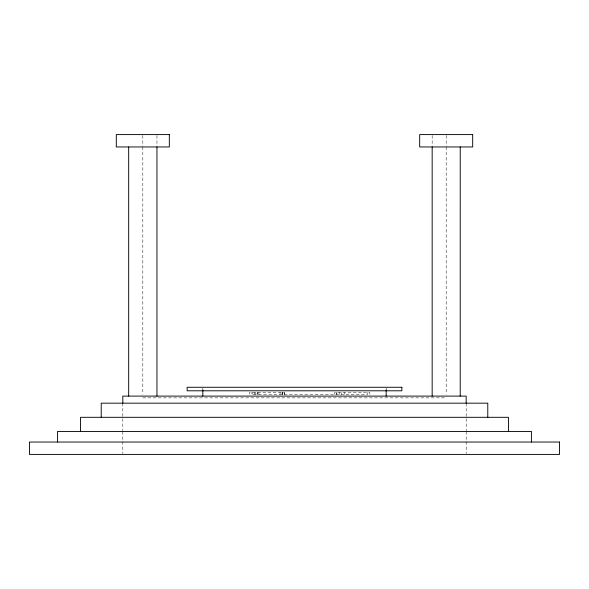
<?xml version="1.0" encoding="UTF-8"?>
<svg xmlns="http://www.w3.org/2000/svg" width="589" height="589" viewBox="0 0 589 589"><rect width="100%" height="100%" fill="white"/><g stroke="black" fill="none" stroke-linecap="round" stroke-linejoin="round"><path stroke-width="0.44" stroke-dasharray="2.94 2.21" d="M142.818 397.869L446.182 397.869M466.186 403.171L466.186 430.625M466.186 431.538L466.186 440.69M466.186 441.603L466.186 453.501M446.182 135.47L446.182 146.072M446.182 146.956L446.182 394.262M432.164 135.47L432.164 146.072M386.163 388.151L386.163 389.918M369.87 394.335L369.87 392.569L334.53 392.569L334.53 394.335M367.764 392.569L367.764 394.335L251.761 394.335L251.761 392.569M344.418 392.569L344.418 394.335M341.193 392.569L341.193 394.335M339.706 392.569L339.706 394.335M336.893 392.569L336.893 394.335M336.636 392.569L336.636 394.335M284.561 394.335L284.612 392.569L249.405 392.569L249.405 394.335M284.428 392.569L284.428 394.335M282.683 392.569L282.683 394.335M282.536 392.569L282.536 394.335M282.205 392.569L282.205 394.335M282.094 392.569L282.094 394.335M280.033 392.569L280.033 394.335M258.902 392.569L258.902 394.335M257.548 392.569L257.548 394.335M257.327 392.569L257.327 394.335M255.84 392.569L255.84 394.335M254.742 392.569L254.742 394.335M252.806 392.569L252.806 394.335M202.837 388.151L202.837 389.918M156.954 135.47L156.954 146.072M142.818 135.47L142.818 146.072M142.818 146.956L142.818 394.262M122.814 403.171L122.814 430.625M122.814 431.538L122.814 440.69M122.814 441.603L122.814 453.501"/><path stroke-width="0.88" d="M531.418 442.044L531.418 431.442L57.582 431.442L57.582 442.044M508.44 431.442L508.44 417.306L80.56 417.306L80.56 431.442M487.78 417.306L487.78 403.171L101.22 403.171L101.22 417.306M466.186 403.171L466.186 396.102L122.814 396.102L122.814 403.171M460.23 146.956L460.215 396.102M432.164 146.956L432.164 396.102M386.163 389.918L386.163 396.102M202.837 389.918L202.837 396.102M156.954 146.956L156.954 396.102M128.682 146.956L128.682 396.102M169.323 134.587L116.313 134.587L116.313 146.956L169.323 146.956L169.323 134.587M472.687 134.587L419.677 134.587L419.677 146.956L472.687 146.956L472.687 134.587M401.853 387.267L187.147 387.267L187.169 390.801L401.853 390.801L401.853 387.267M559.55 442.044L29.45 442.044L29.45 454.413L559.55 454.413L559.55 442.044"/></g></svg>
